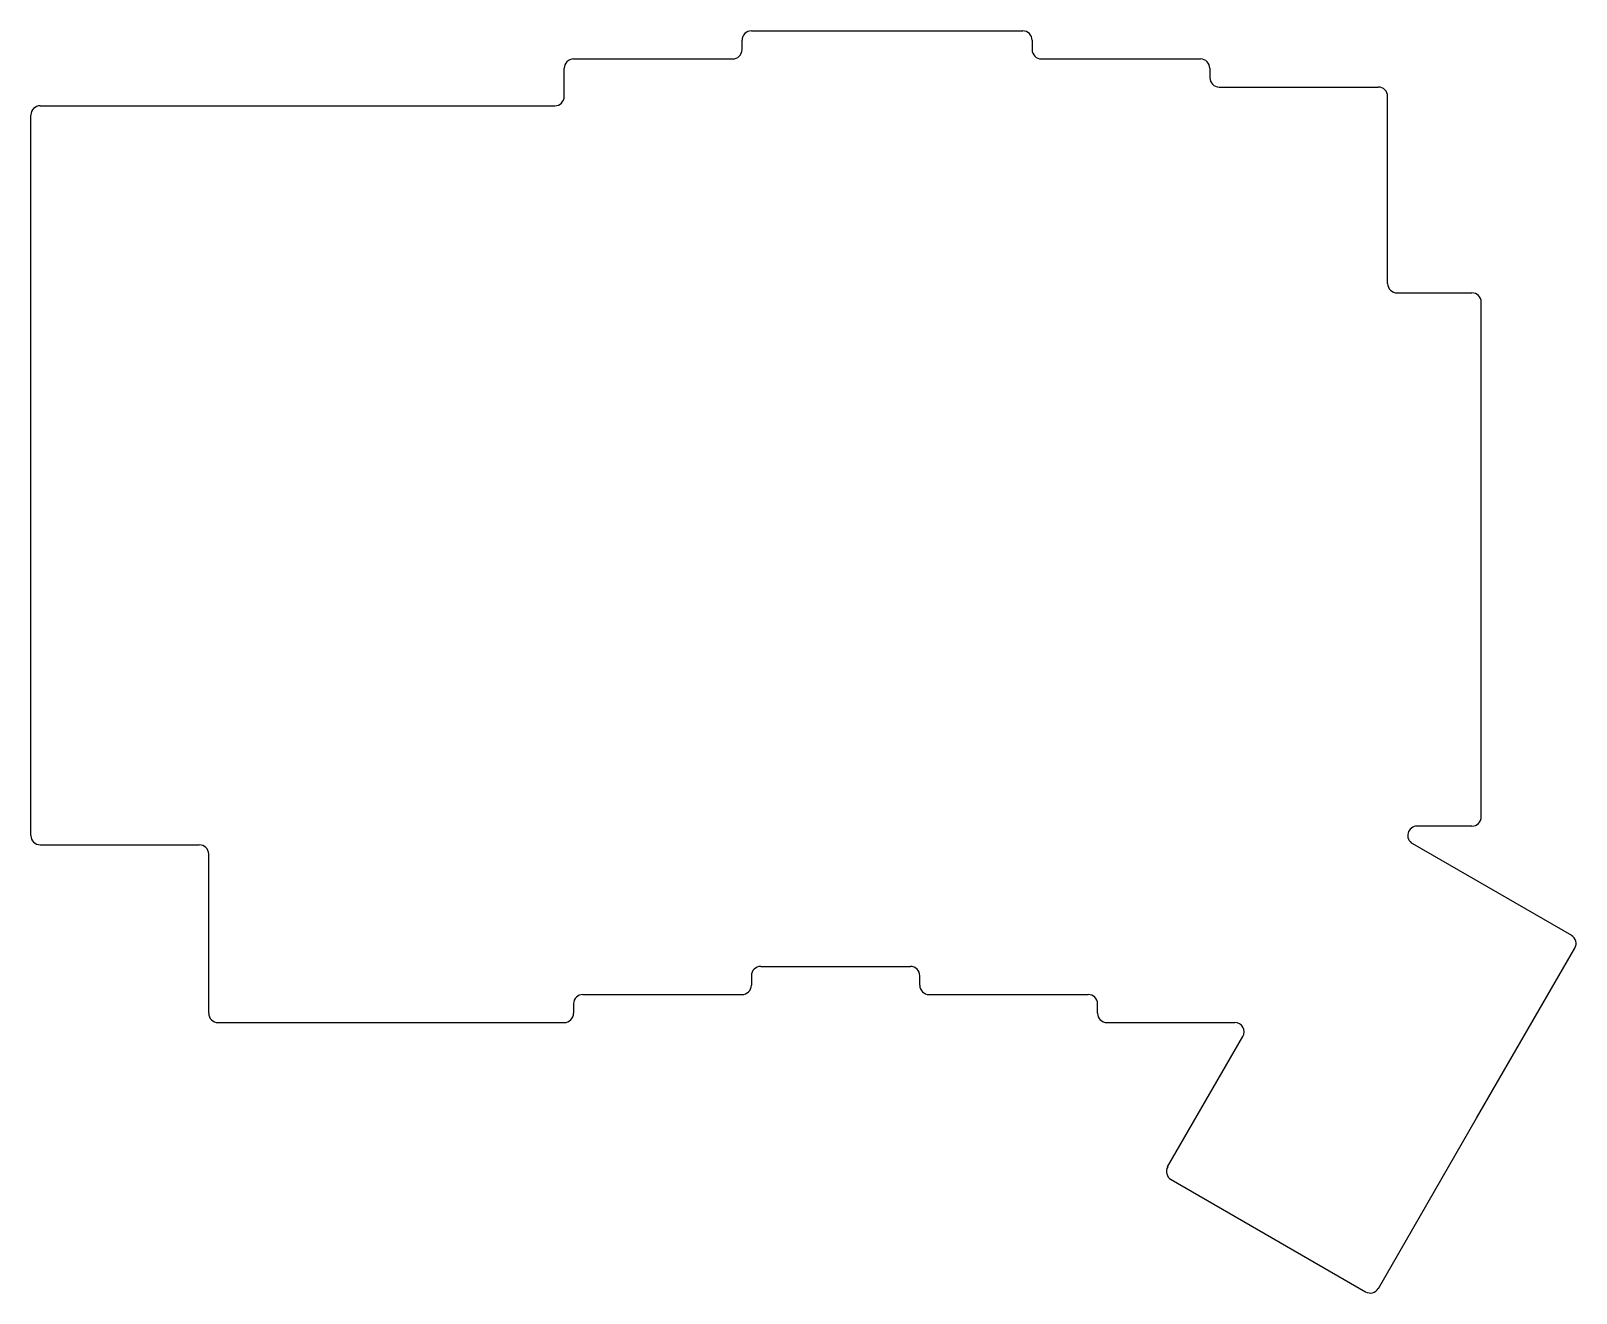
# Model space of a CAD drawing. Header units: millimetres. Extents: x -10 to 155, y -57 to 78.
import ezdxf

# ---------------------------------------------------------------- set-up
doc = ezdxf.new("R2010")
doc.units = ezdxf.units.MM

msp = doc.modelspace()

# ---------------------------------------------------------------- linework, layer by layer
for p, q in [((66, 75.5), (66, 76.5)), ((67, 77.5), (96, 77.5)), ((97, 76.5), (97, 75.5)), ((48, 74.5), (65, 74.5)), ((98, 74.5), (115, 74.5)), ((47, 70.5), (47, 73.5)), ((116, 73.5), (116, 72.5)), ((117, 71.5), (134, 71.5)), ((-9, 69.5), (46, 69.5)), ((135, 50.5), (135, 70.5)), ((-10, -8.5), (-10, 68.5)), ((136, 49.5), (144, 49.5)), ((145, -6.5), (145, 48.5)), ((144, -7.5), (138.15, -7.5)), ((-9, -9.5), (8, -9.5)), ((137.65, -9.37), (154.64, -19.17)), ((9, -27.5), (9, -10.5)), ((144.51, -38.73), (155.01, -20.54)), ((68, -22.5), (84, -22.5)), ((67, -23.5), (67, -24.5)), ((85, -24.5), (85, -23.5)), ((49, -25.5), (66, -25.5)), ((86, -25.5), (103, -25.5)), ((48, -26.5), (48, -27.5)), ((104, -27.5), (104, -26.5)), ((10, -28.5), (47, -28.5)), ((105, -28.5), (118.66, -28.5)), ((111.49, -43.91), (119.52, -30)), ((134.01, -56.91), (144.51, -38.73)), ((111.86, -45.28), (132.64, -57.28))]:
    msp.add_line(p, q)
for centre, start, end in [((67, 76.5), 90, 180), ((96, 76.5), 0, 90), ((48, 73.5), 90, 180), ((65, 75.5), 270, 0), ((98, 75.5), 180, 270), ((115, 73.5), 0, 90), ((117, 72.5), 180, 270), ((134, 70.5), 0, 90), ((-9, 68.5), 90, 180), ((46, 70.5), 270, 0), ((136, 50.5), 180, 270), ((144, 48.5), 0, 90), ((144, -6.5), 270, 0), ((138.15, -8.5), 90, 240), ((-9, -8.5), 180, 270), ((8, -10.5), 0, 90), ((154.14, -20.04), 330, 60), ((68, -23.5), 90, 180), ((84, -23.5), 0, 90), ((66, -24.5), 270, 0), ((86, -24.5), 180, 270), ((49, -26.5), 90, 180), ((103, -26.5), 0, 90), ((10, -27.5), 180, 270), ((47, -27.5), 270, 0), ((105, -27.5), 180, 270), ((118.66, -29.5), 330, 90), ((112.36, -44.41), 150, 240), ((133.14, -56.41), 240, 330)]:
    msp.add_arc(centre, 1, start, end)

doc.saveas('drawing.dxf')
